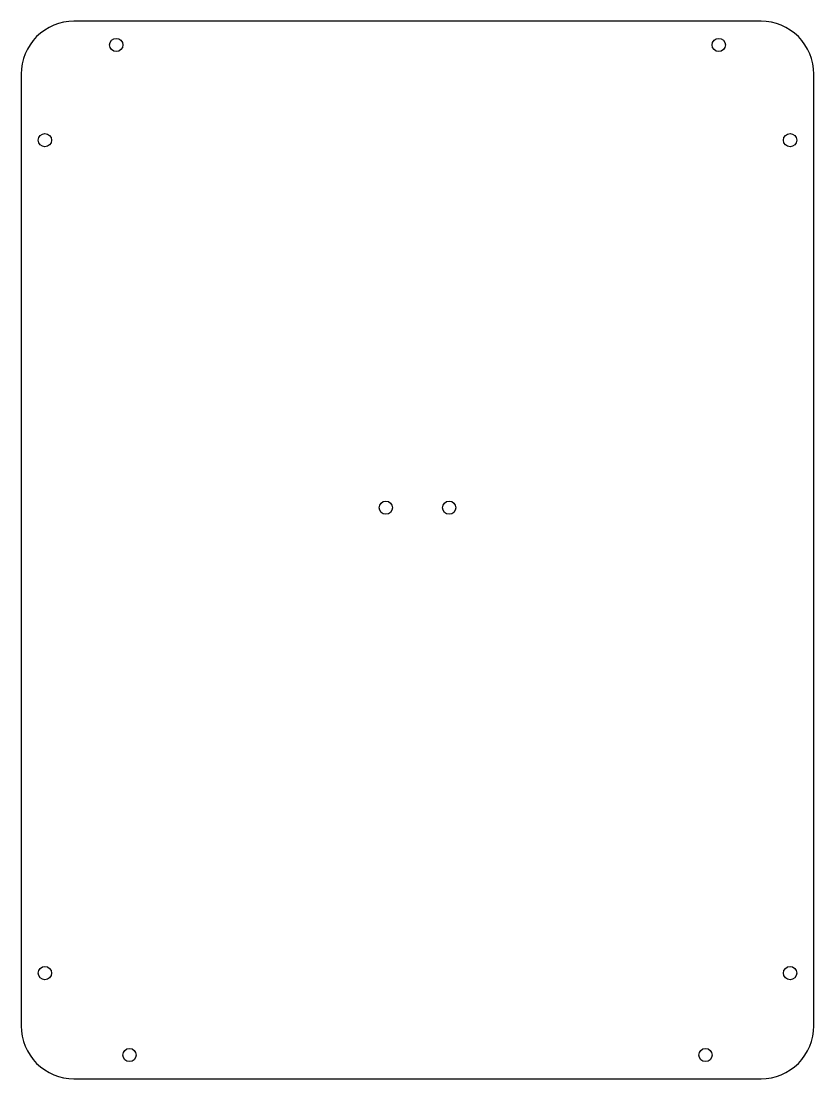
# Model space of a CAD drawing. Header units: millimetres. Extents: x -150 to 150, y -200 to 200.
import ezdxf

# ---------------------------------------------------------------- set-up
doc = ezdxf.new("R2010")
doc.units = ezdxf.units.MM
doc.header["$MEASUREMENT"] = 0

msp = doc.modelspace()

# ---------------------------------------------------------------- linework, layer by layer
msp.add_lwpolyline([(-130, 200, 0.414214), (-150, 180), (-150, -180, 0.414214), (-130, -200), (130, -200, 0.414214), (150, -180), (150, 180, 0.414214), (130, 200)], format="xyb", close=True)
for centre in [(-114, 191), (114, 191), (-141, 155), (141, 155), (-12, 16), (12, 16), (-141, -160), (141, -160), (-109, -191), (109, -191)]:
    msp.add_circle(centre, 2.5)

doc.saveas('drawing.dxf')
